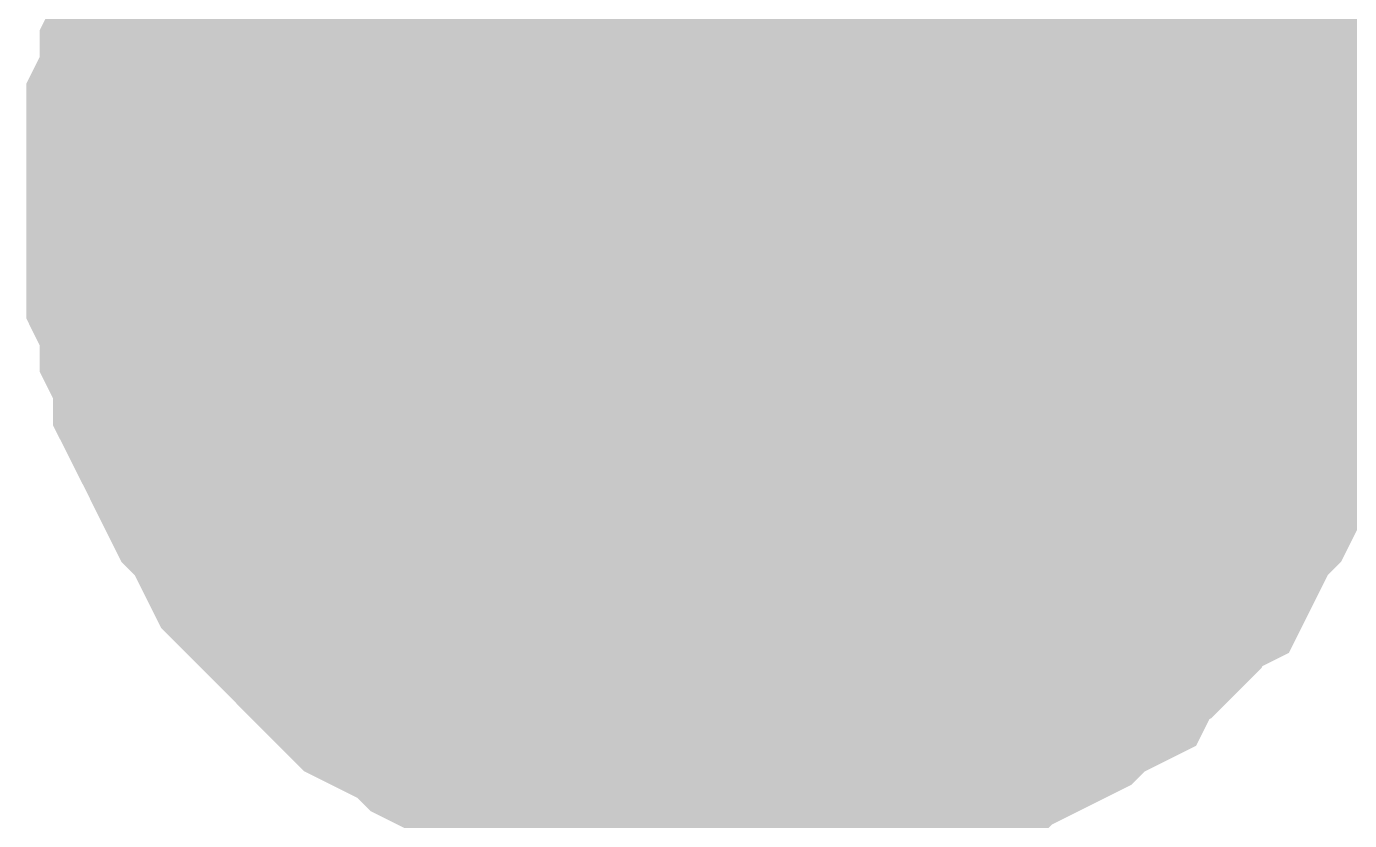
# Model space of a CAD drawing. Header units: inches. Extents: x 0 to 569, y 0 to 432.
# Drawn here: x 45.069 to 46.305, y 108.637 to 109.378 of the extents above; entities that cross this region are included whole.
import ezdxf

# ---------------------------------------------------------------- set-up
doc = ezdxf.new("R2010")
doc.units = ezdxf.units.IN
doc.layers.add('Sheet', color=255, linetype='Continuous')

msp = doc.modelspace()

# ---------------------------------------------------------------- linework, layer by layer
at = {"layer": 'Sheet'}
for points in [[(45.7274, 81.2726, 0.2997, 0.2997, 0), (45.7274, 106.6726, 0.2997, 0.2997, 0), (45.7274, 109.215, 0.2997, 0.2997, 0), (45.7274, 119.3726, 0.2997, 0.2997, 0)], [(45.2189, 109.215, 0.2997, 0.2997, 0), (45.2189, 109.2398, 0.2997, 0.2997, 0), (45.2189, 109.2646, 0.2997, 0.2997, 0), (45.2189, 109.2895, 0.2997, 0.2997, 0), (45.2313, 109.3143, 0.2997, 0.2997, 0), (45.2313, 109.3391, 0.2997, 0.2997, 0), (45.2437, 109.3639, 0.2997, 0.2997, 0), (45.2437, 109.3887, 0.2997, 0.2997, 0), (45.2562, 109.4135, 0.2997, 0.2997, 0), (45.2686, 109.4383, 0.2997, 0.2997, 0), (45.281, 109.4631, 0.2997, 0.2997, 0), (45.2934, 109.4755, 0.2997, 0.2997, 0), (45.3058, 109.5003, 0.2997, 0.2997, 0), (45.3182, 109.5251, 0.2997, 0.2997, 0), (45.3306, 109.5375, 0.2997, 0.2997, 0)], [(45.2189, 109.215, 0.2997, 0.2997, 0), (45.2189, 109.2398, 0.2997, 0.2997, 0), (45.2189, 109.2646, 0.2997, 0.2997, 0), (45.2189, 109.2895, 0.2997, 0.2997, 0), (45.2313, 109.3143, 0.2997, 0.2997, 0), (45.2313, 109.3391, 0.2997, 0.2997, 0), (45.2437, 109.3639, 0.2997, 0.2997, 0), (45.2437, 109.3887, 0.2997, 0.2997, 0), (45.2562, 109.4135, 0.2997, 0.2997, 0), (45.2686, 109.4383, 0.2997, 0.2997, 0), (45.281, 109.4631, 0.2997, 0.2997, 0), (45.2934, 109.4755, 0.2997, 0.2997, 0), (45.3058, 109.5003, 0.2997, 0.2997, 0), (45.3182, 109.5251, 0.2997, 0.2997, 0), (45.3306, 109.5375, 0.2997, 0.2997, 0)], [(45.2189, 109.215, 0.2997, 0.2997, 0), (45.2189, 109.2398, 0.2997, 0.2997, 0), (45.2189, 109.2646, 0.2997, 0.2997, 0), (45.2189, 109.2895, 0.2997, 0.2997, 0), (45.2313, 109.3143, 0.2997, 0.2997, 0), (45.2313, 109.3391, 0.2997, 0.2997, 0), (45.2437, 109.3639, 0.2997, 0.2997, 0), (45.2437, 109.3887, 0.2997, 0.2997, 0), (45.2562, 109.4135, 0.2997, 0.2997, 0), (45.2686, 109.4383, 0.2997, 0.2997, 0), (45.281, 109.4631, 0.2997, 0.2997, 0), (45.2934, 109.4755, 0.2997, 0.2997, 0), (45.3058, 109.5003, 0.2997, 0.2997, 0), (45.3182, 109.5251, 0.2997, 0.2997, 0), (45.3306, 109.5375, 0.2997, 0.2997, 0)], [(45.2189, 109.215, 0.2997, 0.2997, 0), (45.2189, 109.2398, 0.2997, 0.2997, 0), (45.2189, 109.2646, 0.2997, 0.2997, 0), (45.2189, 109.2895, 0.2997, 0.2997, 0), (45.2313, 109.3143, 0.2997, 0.2997, 0), (45.2313, 109.3391, 0.2997, 0.2997, 0), (45.2437, 109.3639, 0.2997, 0.2997, 0), (45.2437, 109.3887, 0.2997, 0.2997, 0), (45.2562, 109.4135, 0.2997, 0.2997, 0), (45.2686, 109.4383, 0.2997, 0.2997, 0), (45.281, 109.4631, 0.2997, 0.2997, 0), (45.2934, 109.4755, 0.2997, 0.2997, 0), (45.3058, 109.5003, 0.2997, 0.2997, 0), (45.3182, 109.5251, 0.2997, 0.2997, 0), (45.3306, 109.5375, 0.2997, 0.2997, 0)], [(46.1119, 109.5375, 0.2997, 0.2997, 0), (46.1367, 109.5251, 0.2997, 0.2997, 0), (46.1491, 109.5003, 0.2997, 0.2997, 0), (46.1615, 109.4755, 0.2997, 0.2997, 0), (46.1739, 109.4631, 0.2997, 0.2997, 0), (46.1863, 109.4383, 0.2997, 0.2997, 0), (46.1987, 109.4135, 0.2997, 0.2997, 0), (46.1987, 109.3887, 0.2997, 0.2997, 0), (46.2111, 109.3639, 0.2997, 0.2997, 0), (46.2235, 109.3391, 0.2997, 0.2997, 0), (46.2235, 109.3143, 0.2997, 0.2997, 0), (46.2359, 109.2895, 0.2997, 0.2997, 0), (46.2359, 109.2646, 0.2997, 0.2997, 0), (46.2359, 109.2398, 0.2997, 0.2997, 0), (46.2359, 109.215, 0.2997, 0.2997, 0)], [(46.1119, 109.5375, 0.2997, 0.2997, 0), (46.1367, 109.5251, 0.2997, 0.2997, 0), (46.1491, 109.5003, 0.2997, 0.2997, 0), (46.1615, 109.4755, 0.2997, 0.2997, 0), (46.1739, 109.4631, 0.2997, 0.2997, 0), (46.1863, 109.4383, 0.2997, 0.2997, 0), (46.1987, 109.4135, 0.2997, 0.2997, 0), (46.1987, 109.3887, 0.2997, 0.2997, 0), (46.2111, 109.3639, 0.2997, 0.2997, 0), (46.2235, 109.3391, 0.2997, 0.2997, 0), (46.2235, 109.3143, 0.2997, 0.2997, 0), (46.2359, 109.2895, 0.2997, 0.2997, 0), (46.2359, 109.2646, 0.2997, 0.2997, 0), (46.2359, 109.2398, 0.2997, 0.2997, 0), (46.2359, 109.215, 0.2997, 0.2997, 0)], [(46.1119, 109.5375, 0.2997, 0.2997, 0), (46.1367, 109.5251, 0.2997, 0.2997, 0), (46.1491, 109.5003, 0.2997, 0.2997, 0), (46.1615, 109.4755, 0.2997, 0.2997, 0), (46.1739, 109.4631, 0.2997, 0.2997, 0), (46.1863, 109.4383, 0.2997, 0.2997, 0), (46.1987, 109.4135, 0.2997, 0.2997, 0), (46.1987, 109.3887, 0.2997, 0.2997, 0), (46.2111, 109.3639, 0.2997, 0.2997, 0), (46.2235, 109.3391, 0.2997, 0.2997, 0), (46.2235, 109.3143, 0.2997, 0.2997, 0), (46.2359, 109.2895, 0.2997, 0.2997, 0), (46.2359, 109.2646, 0.2997, 0.2997, 0), (46.2359, 109.2398, 0.2997, 0.2997, 0), (46.2359, 109.215, 0.2997, 0.2997, 0)], [(46.1119, 109.5375, 0.2997, 0.2997, 0), (46.1367, 109.5251, 0.2997, 0.2997, 0), (46.1491, 109.5003, 0.2997, 0.2997, 0), (46.1615, 109.4755, 0.2997, 0.2997, 0), (46.1739, 109.4631, 0.2997, 0.2997, 0), (46.1863, 109.4383, 0.2997, 0.2997, 0), (46.1987, 109.4135, 0.2997, 0.2997, 0), (46.1987, 109.3887, 0.2997, 0.2997, 0), (46.2111, 109.3639, 0.2997, 0.2997, 0), (46.2235, 109.3391, 0.2997, 0.2997, 0), (46.2235, 109.3143, 0.2997, 0.2997, 0), (46.2359, 109.2895, 0.2997, 0.2997, 0), (46.2359, 109.2646, 0.2997, 0.2997, 0), (46.2359, 109.2398, 0.2997, 0.2997, 0), (46.2359, 109.215, 0.2997, 0.2997, 0)], [(45.2189, 109.215, 0.0991, 0.0991, 0), (45.2189, 109.2398, 0.0991, 0.0991, 0), (45.2189, 109.2646, 0.0991, 0.0991, 0), (45.2189, 109.2895, 0.0991, 0.0991, 0), (45.2313, 109.3143, 0.0991, 0.0991, 0), (45.2313, 109.3391, 0.0991, 0.0991, 0), (45.2437, 109.3639, 0.0991, 0.0991, 0), (45.2437, 109.3887, 0.0991, 0.0991, 0), (45.2562, 109.4135, 0.0991, 0.0991, 0), (45.2686, 109.4383, 0.0991, 0.0991, 0)], [(45.2189, 109.215, 0.0991, 0.0991, 0), (45.2189, 109.2398, 0.0991, 0.0991, 0), (45.2189, 109.2646, 0.0991, 0.0991, 0), (45.2189, 109.2895, 0.0991, 0.0991, 0), (45.2313, 109.3143, 0.0991, 0.0991, 0), (45.2313, 109.3391, 0.0991, 0.0991, 0), (45.2437, 109.3639, 0.0991, 0.0991, 0), (45.2437, 109.3887, 0.0991, 0.0991, 0), (45.2562, 109.4135, 0.0991, 0.0991, 0), (45.2686, 109.4383, 0.0991, 0.0991, 0)], [(45.2189, 109.215, 0.0991, 0.0991, 0), (45.2189, 109.2398, 0.0991, 0.0991, 0), (45.2189, 109.2646, 0.0991, 0.0991, 0), (45.2189, 109.2895, 0.0991, 0.0991, 0), (45.2313, 109.3143, 0.0991, 0.0991, 0), (45.2313, 109.3391, 0.0991, 0.0991, 0), (45.2437, 109.3639, 0.0991, 0.0991, 0), (45.2437, 109.3887, 0.0991, 0.0991, 0), (45.2562, 109.4135, 0.0991, 0.0991, 0), (45.2686, 109.4383, 0.0991, 0.0991, 0)], [(45.2189, 109.215, 0.0991, 0.0991, 0), (45.2189, 109.2398, 0.0991, 0.0991, 0), (45.2189, 109.2646, 0.0991, 0.0991, 0), (45.2189, 109.2895, 0.0991, 0.0991, 0), (45.2313, 109.3143, 0.0991, 0.0991, 0), (45.2313, 109.3391, 0.0991, 0.0991, 0), (45.2437, 109.3639, 0.0991, 0.0991, 0), (45.2437, 109.3887, 0.0991, 0.0991, 0), (45.2562, 109.4135, 0.0991, 0.0991, 0), (45.2686, 109.4383, 0.0991, 0.0991, 0)], [(46.1863, 109.4383, 0.0991, 0.0991, 0), (46.1987, 109.4135, 0.0991, 0.0991, 0), (46.1987, 109.3887, 0.0991, 0.0991, 0), (46.2111, 109.3639, 0.0991, 0.0991, 0), (46.2235, 109.3391, 0.0991, 0.0991, 0), (46.2235, 109.3143, 0.0991, 0.0991, 0), (46.2359, 109.2895, 0.0991, 0.0991, 0), (46.2359, 109.2646, 0.0991, 0.0991, 0), (46.2359, 109.2398, 0.0991, 0.0991, 0), (46.2359, 109.215, 0.0991, 0.0991, 0)], [(46.1863, 109.4383, 0.0991, 0.0991, 0), (46.1987, 109.4135, 0.0991, 0.0991, 0), (46.1987, 109.3887, 0.0991, 0.0991, 0), (46.2111, 109.3639, 0.0991, 0.0991, 0), (46.2235, 109.3391, 0.0991, 0.0991, 0), (46.2235, 109.3143, 0.0991, 0.0991, 0), (46.2359, 109.2895, 0.0991, 0.0991, 0), (46.2359, 109.2646, 0.0991, 0.0991, 0), (46.2359, 109.2398, 0.0991, 0.0991, 0), (46.2359, 109.215, 0.0991, 0.0991, 0)], [(46.1863, 109.4383, 0.0991, 0.0991, 0), (46.1987, 109.4135, 0.0991, 0.0991, 0), (46.1987, 109.3887, 0.0991, 0.0991, 0), (46.2111, 109.3639, 0.0991, 0.0991, 0), (46.2235, 109.3391, 0.0991, 0.0991, 0), (46.2235, 109.3143, 0.0991, 0.0991, 0), (46.2359, 109.2895, 0.0991, 0.0991, 0), (46.2359, 109.2646, 0.0991, 0.0991, 0), (46.2359, 109.2398, 0.0991, 0.0991, 0), (46.2359, 109.215, 0.0991, 0.0991, 0)], [(46.1863, 109.4383, 0.0991, 0.0991, 0), (46.1987, 109.4135, 0.0991, 0.0991, 0), (46.1987, 109.3887, 0.0991, 0.0991, 0), (46.2111, 109.3639, 0.0991, 0.0991, 0), (46.2235, 109.3391, 0.0991, 0.0991, 0), (46.2235, 109.3143, 0.0991, 0.0991, 0), (46.2359, 109.2895, 0.0991, 0.0991, 0), (46.2359, 109.2646, 0.0991, 0.0991, 0), (46.2359, 109.2398, 0.0991, 0.0991, 0), (46.2359, 109.215, 0.0991, 0.0991, 0)], [(45.7274, 108.7065, 0.2997, 0.2997, 0), (45.7026, 108.7065, 0.2997, 0.2997, 0), (45.6778, 108.7065, 0.2997, 0.2997, 0), (45.653, 108.7065, 0.2997, 0.2997, 0), (45.6282, 108.7189, 0.2997, 0.2997, 0), (45.6034, 108.7189, 0.2997, 0.2997, 0), (45.5786, 108.7313, 0.2997, 0.2997, 0), (45.5538, 108.7313, 0.2997, 0.2997, 0), (45.529, 108.7438, 0.2997, 0.2997, 0), (45.5042, 108.7562, 0.2997, 0.2997, 0), (45.4794, 108.7686, 0.2997, 0.2997, 0), (45.467, 108.781, 0.2997, 0.2997, 0), (45.4422, 108.7934, 0.2997, 0.2997, 0), (45.4174, 108.8058, 0.2997, 0.2997, 0), (45.405, 108.8182, 0.2997, 0.2997, 0), (45.3802, 108.843, 0.2997, 0.2997, 0), (45.3678, 108.8554, 0.2997, 0.2997, 0), (45.3554, 108.8678, 0.2997, 0.2997, 0), (45.3306, 108.8926, 0.2997, 0.2997, 0), (45.3182, 108.905, 0.2997, 0.2997, 0), (45.3058, 108.9298, 0.2997, 0.2997, 0), (45.2934, 108.9546, 0.2997, 0.2997, 0), (45.281, 108.967, 0.2997, 0.2997, 0), (45.2686, 108.9918, 0.2997, 0.2997, 0), (45.2562, 109.0166, 0.2997, 0.2997, 0), (45.2437, 109.0414, 0.2997, 0.2997, 0), (45.2437, 109.0662, 0.2997, 0.2997, 0), (45.2313, 109.091, 0.2997, 0.2997, 0), (45.2313, 109.1158, 0.2997, 0.2997, 0), (45.2189, 109.1406, 0.2997, 0.2997, 0), (45.2189, 109.1654, 0.2997, 0.2997, 0), (45.2189, 109.1902, 0.2997, 0.2997, 0), (45.2189, 109.215, 0.2997, 0.2997, 0)], [(45.2189, 109.215, 0.2997, 0.2997, 0), (45.2189, 109.215, 0.2997, 0.2997, 0)], [(45.7274, 108.7065, 0.2997, 0.2997, 0), (45.7026, 108.7065, 0.2997, 0.2997, 0), (45.6778, 108.7065, 0.2997, 0.2997, 0), (45.653, 108.7065, 0.2997, 0.2997, 0), (45.6282, 108.7189, 0.2997, 0.2997, 0), (45.6034, 108.7189, 0.2997, 0.2997, 0), (45.5786, 108.7313, 0.2997, 0.2997, 0), (45.5538, 108.7313, 0.2997, 0.2997, 0), (45.529, 108.7438, 0.2997, 0.2997, 0), (45.5042, 108.7562, 0.2997, 0.2997, 0), (45.4794, 108.7686, 0.2997, 0.2997, 0), (45.467, 108.781, 0.2997, 0.2997, 0), (45.4422, 108.7934, 0.2997, 0.2997, 0), (45.4174, 108.8058, 0.2997, 0.2997, 0), (45.405, 108.8182, 0.2997, 0.2997, 0), (45.3802, 108.843, 0.2997, 0.2997, 0), (45.3678, 108.8554, 0.2997, 0.2997, 0), (45.3554, 108.8678, 0.2997, 0.2997, 0), (45.3306, 108.8926, 0.2997, 0.2997, 0), (45.3182, 108.905, 0.2997, 0.2997, 0), (45.3058, 108.9298, 0.2997, 0.2997, 0), (45.2934, 108.9546, 0.2997, 0.2997, 0), (45.281, 108.967, 0.2997, 0.2997, 0), (45.2686, 108.9918, 0.2997, 0.2997, 0), (45.2562, 109.0166, 0.2997, 0.2997, 0), (45.2437, 109.0414, 0.2997, 0.2997, 0), (45.2437, 109.0662, 0.2997, 0.2997, 0), (45.2313, 109.091, 0.2997, 0.2997, 0), (45.2313, 109.1158, 0.2997, 0.2997, 0), (45.2189, 109.1406, 0.2997, 0.2997, 0), (45.2189, 109.1654, 0.2997, 0.2997, 0), (45.2189, 109.1902, 0.2997, 0.2997, 0), (45.2189, 109.215, 0.2997, 0.2997, 0)], [(45.2189, 109.215, 0.2997, 0.2997, 0), (45.2189, 109.215, 0.2997, 0.2997, 0)], [(45.7274, 108.7065, 0.2997, 0.2997, 0), (45.7026, 108.7065, 0.2997, 0.2997, 0), (45.6778, 108.7065, 0.2997, 0.2997, 0), (45.653, 108.7065, 0.2997, 0.2997, 0), (45.6282, 108.7189, 0.2997, 0.2997, 0), (45.6034, 108.7189, 0.2997, 0.2997, 0), (45.5786, 108.7313, 0.2997, 0.2997, 0), (45.5538, 108.7313, 0.2997, 0.2997, 0), (45.529, 108.7438, 0.2997, 0.2997, 0), (45.5042, 108.7562, 0.2997, 0.2997, 0), (45.4794, 108.7686, 0.2997, 0.2997, 0), (45.467, 108.781, 0.2997, 0.2997, 0), (45.4422, 108.7934, 0.2997, 0.2997, 0), (45.4174, 108.8058, 0.2997, 0.2997, 0), (45.405, 108.8182, 0.2997, 0.2997, 0), (45.3802, 108.843, 0.2997, 0.2997, 0), (45.3678, 108.8554, 0.2997, 0.2997, 0), (45.3554, 108.8678, 0.2997, 0.2997, 0), (45.3306, 108.8926, 0.2997, 0.2997, 0), (45.3182, 108.905, 0.2997, 0.2997, 0), (45.3058, 108.9298, 0.2997, 0.2997, 0), (45.2934, 108.9546, 0.2997, 0.2997, 0), (45.281, 108.967, 0.2997, 0.2997, 0), (45.2686, 108.9918, 0.2997, 0.2997, 0), (45.2562, 109.0166, 0.2997, 0.2997, 0), (45.2437, 109.0414, 0.2997, 0.2997, 0), (45.2437, 109.0662, 0.2997, 0.2997, 0), (45.2313, 109.091, 0.2997, 0.2997, 0), (45.2313, 109.1158, 0.2997, 0.2997, 0), (45.2189, 109.1406, 0.2997, 0.2997, 0), (45.2189, 109.1654, 0.2997, 0.2997, 0), (45.2189, 109.1902, 0.2997, 0.2997, 0), (45.2189, 109.215, 0.2997, 0.2997, 0)], [(45.2189, 109.215, 0.2997, 0.2997, 0), (45.2189, 109.215, 0.2997, 0.2997, 0)], [(45.7274, 108.7065, 0.2997, 0.2997, 0), (45.7026, 108.7065, 0.2997, 0.2997, 0), (45.6778, 108.7065, 0.2997, 0.2997, 0), (45.653, 108.7065, 0.2997, 0.2997, 0), (45.6282, 108.7189, 0.2997, 0.2997, 0), (45.6034, 108.7189, 0.2997, 0.2997, 0), (45.5786, 108.7313, 0.2997, 0.2997, 0), (45.5538, 108.7313, 0.2997, 0.2997, 0), (45.529, 108.7438, 0.2997, 0.2997, 0), (45.5042, 108.7562, 0.2997, 0.2997, 0), (45.4794, 108.7686, 0.2997, 0.2997, 0), (45.467, 108.781, 0.2997, 0.2997, 0), (45.4422, 108.7934, 0.2997, 0.2997, 0), (45.4174, 108.8058, 0.2997, 0.2997, 0), (45.405, 108.8182, 0.2997, 0.2997, 0), (45.3802, 108.843, 0.2997, 0.2997, 0), (45.3678, 108.8554, 0.2997, 0.2997, 0), (45.3554, 108.8678, 0.2997, 0.2997, 0), (45.3306, 108.8926, 0.2997, 0.2997, 0), (45.3182, 108.905, 0.2997, 0.2997, 0), (45.3058, 108.9298, 0.2997, 0.2997, 0), (45.2934, 108.9546, 0.2997, 0.2997, 0), (45.281, 108.967, 0.2997, 0.2997, 0), (45.2686, 108.9918, 0.2997, 0.2997, 0), (45.2562, 109.0166, 0.2997, 0.2997, 0), (45.2437, 109.0414, 0.2997, 0.2997, 0), (45.2437, 109.0662, 0.2997, 0.2997, 0), (45.2313, 109.091, 0.2997, 0.2997, 0), (45.2313, 109.1158, 0.2997, 0.2997, 0), (45.2189, 109.1406, 0.2997, 0.2997, 0), (45.2189, 109.1654, 0.2997, 0.2997, 0), (45.2189, 109.1902, 0.2997, 0.2997, 0), (45.2189, 109.215, 0.2997, 0.2997, 0)], [(45.2189, 109.215, 0.2997, 0.2997, 0), (45.2189, 109.215, 0.2997, 0.2997, 0)], [(45.7274, 109.215, 0.2997, 0.2997, 0), (53.3425, 109.215, 0.2997, 0.2997, 0)], [(46.2359, 109.215, 0.2997, 0.2997, 0), (46.2359, 109.1902, 0.2997, 0.2997, 0), (46.2359, 109.1654, 0.2997, 0.2997, 0), (46.2359, 109.1406, 0.2997, 0.2997, 0), (46.2235, 109.1158, 0.2997, 0.2997, 0), (46.2235, 109.091, 0.2997, 0.2997, 0), (46.2111, 109.0662, 0.2997, 0.2997, 0), (46.1987, 109.0414, 0.2997, 0.2997, 0), (46.1987, 109.0166, 0.2997, 0.2997, 0), (46.1863, 108.9918, 0.2997, 0.2997, 0), (46.1739, 108.967, 0.2997, 0.2997, 0), (46.1615, 108.9546, 0.2997, 0.2997, 0), (46.1491, 108.9298, 0.2997, 0.2997, 0), (46.1367, 108.905, 0.2997, 0.2997, 0), (46.1119, 108.8926, 0.2997, 0.2997, 0), (46.0995, 108.8678, 0.2997, 0.2997, 0), (46.0871, 108.8554, 0.2997, 0.2997, 0), (46.0623, 108.843, 0.2997, 0.2997, 0), (46.0499, 108.8182, 0.2997, 0.2997, 0), (46.0251, 108.8058, 0.2997, 0.2997, 0), (46.0127, 108.7934, 0.2997, 0.2997, 0), (45.9879, 108.781, 0.2997, 0.2997, 0), (45.9631, 108.7686, 0.2997, 0.2997, 0), (45.9383, 108.7562, 0.2997, 0.2997, 0), (45.9259, 108.7438, 0.2997, 0.2997, 0), (45.9011, 108.7313, 0.2997, 0.2997, 0), (45.8763, 108.7313, 0.2997, 0.2997, 0), (45.8515, 108.7189, 0.2997, 0.2997, 0), (45.8267, 108.7189, 0.2997, 0.2997, 0), (45.8019, 108.7065, 0.2997, 0.2997, 0), (45.7771, 108.7065, 0.2997, 0.2997, 0), (45.7522, 108.7065, 0.2997, 0.2997, 0), (45.7274, 108.7065, 0.2997, 0.2997, 0)], [(46.2359, 109.215, 0.2997, 0.2997, 0), (46.2359, 109.1902, 0.2997, 0.2997, 0), (46.2359, 109.1654, 0.2997, 0.2997, 0), (46.2359, 109.1406, 0.2997, 0.2997, 0), (46.2235, 109.1158, 0.2997, 0.2997, 0), (46.2235, 109.091, 0.2997, 0.2997, 0), (46.2111, 109.0662, 0.2997, 0.2997, 0), (46.1987, 109.0414, 0.2997, 0.2997, 0), (46.1987, 109.0166, 0.2997, 0.2997, 0), (46.1863, 108.9918, 0.2997, 0.2997, 0), (46.1739, 108.967, 0.2997, 0.2997, 0), (46.1615, 108.9546, 0.2997, 0.2997, 0), (46.1491, 108.9298, 0.2997, 0.2997, 0), (46.1367, 108.905, 0.2997, 0.2997, 0), (46.1119, 108.8926, 0.2997, 0.2997, 0), (46.0995, 108.8678, 0.2997, 0.2997, 0), (46.0871, 108.8554, 0.2997, 0.2997, 0), (46.0623, 108.843, 0.2997, 0.2997, 0), (46.0499, 108.8182, 0.2997, 0.2997, 0), (46.0251, 108.8058, 0.2997, 0.2997, 0), (46.0127, 108.7934, 0.2997, 0.2997, 0), (45.9879, 108.781, 0.2997, 0.2997, 0), (45.9631, 108.7686, 0.2997, 0.2997, 0), (45.9383, 108.7562, 0.2997, 0.2997, 0), (45.9259, 108.7438, 0.2997, 0.2997, 0), (45.9011, 108.7313, 0.2997, 0.2997, 0), (45.8763, 108.7313, 0.2997, 0.2997, 0), (45.8515, 108.7189, 0.2997, 0.2997, 0), (45.8267, 108.7189, 0.2997, 0.2997, 0), (45.8019, 108.7065, 0.2997, 0.2997, 0), (45.7771, 108.7065, 0.2997, 0.2997, 0), (45.7522, 108.7065, 0.2997, 0.2997, 0), (45.7274, 108.7065, 0.2997, 0.2997, 0)], [(46.2359, 109.215, 0.2997, 0.2997, 0), (46.2359, 109.1902, 0.2997, 0.2997, 0), (46.2359, 109.1654, 0.2997, 0.2997, 0), (46.2359, 109.1406, 0.2997, 0.2997, 0), (46.2235, 109.1158, 0.2997, 0.2997, 0), (46.2235, 109.091, 0.2997, 0.2997, 0), (46.2111, 109.0662, 0.2997, 0.2997, 0), (46.1987, 109.0414, 0.2997, 0.2997, 0), (46.1987, 109.0166, 0.2997, 0.2997, 0), (46.1863, 108.9918, 0.2997, 0.2997, 0), (46.1739, 108.967, 0.2997, 0.2997, 0), (46.1615, 108.9546, 0.2997, 0.2997, 0), (46.1491, 108.9298, 0.2997, 0.2997, 0), (46.1367, 108.905, 0.2997, 0.2997, 0), (46.1119, 108.8926, 0.2997, 0.2997, 0), (46.0995, 108.8678, 0.2997, 0.2997, 0), (46.0871, 108.8554, 0.2997, 0.2997, 0), (46.0623, 108.843, 0.2997, 0.2997, 0), (46.0499, 108.8182, 0.2997, 0.2997, 0), (46.0251, 108.8058, 0.2997, 0.2997, 0), (46.0127, 108.7934, 0.2997, 0.2997, 0), (45.9879, 108.781, 0.2997, 0.2997, 0), (45.9631, 108.7686, 0.2997, 0.2997, 0), (45.9383, 108.7562, 0.2997, 0.2997, 0), (45.9259, 108.7438, 0.2997, 0.2997, 0), (45.9011, 108.7313, 0.2997, 0.2997, 0), (45.8763, 108.7313, 0.2997, 0.2997, 0), (45.8515, 108.7189, 0.2997, 0.2997, 0), (45.8267, 108.7189, 0.2997, 0.2997, 0), (45.8019, 108.7065, 0.2997, 0.2997, 0), (45.7771, 108.7065, 0.2997, 0.2997, 0), (45.7522, 108.7065, 0.2997, 0.2997, 0), (45.7274, 108.7065, 0.2997, 0.2997, 0)], [(46.2359, 109.215, 0.2997, 0.2997, 0), (46.2359, 109.1902, 0.2997, 0.2997, 0), (46.2359, 109.1654, 0.2997, 0.2997, 0), (46.2359, 109.1406, 0.2997, 0.2997, 0), (46.2235, 109.1158, 0.2997, 0.2997, 0), (46.2235, 109.091, 0.2997, 0.2997, 0), (46.2111, 109.0662, 0.2997, 0.2997, 0), (46.1987, 109.0414, 0.2997, 0.2997, 0), (46.1987, 109.0166, 0.2997, 0.2997, 0), (46.1863, 108.9918, 0.2997, 0.2997, 0), (46.1739, 108.967, 0.2997, 0.2997, 0), (46.1615, 108.9546, 0.2997, 0.2997, 0), (46.1491, 108.9298, 0.2997, 0.2997, 0), (46.1367, 108.905, 0.2997, 0.2997, 0), (46.1119, 108.8926, 0.2997, 0.2997, 0), (46.0995, 108.8678, 0.2997, 0.2997, 0), (46.0871, 108.8554, 0.2997, 0.2997, 0), (46.0623, 108.843, 0.2997, 0.2997, 0), (46.0499, 108.8182, 0.2997, 0.2997, 0), (46.0251, 108.8058, 0.2997, 0.2997, 0), (46.0127, 108.7934, 0.2997, 0.2997, 0), (45.9879, 108.781, 0.2997, 0.2997, 0), (45.9631, 108.7686, 0.2997, 0.2997, 0), (45.9383, 108.7562, 0.2997, 0.2997, 0), (45.9259, 108.7438, 0.2997, 0.2997, 0), (45.9011, 108.7313, 0.2997, 0.2997, 0), (45.8763, 108.7313, 0.2997, 0.2997, 0), (45.8515, 108.7189, 0.2997, 0.2997, 0), (45.8267, 108.7189, 0.2997, 0.2997, 0), (45.8019, 108.7065, 0.2997, 0.2997, 0), (45.7771, 108.7065, 0.2997, 0.2997, 0), (45.7522, 108.7065, 0.2997, 0.2997, 0), (45.7274, 108.7065, 0.2997, 0.2997, 0)], [(46.2359, 109.215, 0.2997, 0.2997, 0), (46.2359, 109.215, 0.2997, 0.2997, 0), (46.2359, 109.215, 0.2997, 0.2997, 0), (46.2359, 109.215, 0.2997, 0.2997, 0), (46.2359, 109.215, 0.2997, 0.2997, 0), (46.2359, 109.215, 0.2997, 0.2997, 0), (46.2359, 109.215, 0.2997, 0.2997, 0), (46.2359, 109.215, 0.2997, 0.2997, 0), (46.2359, 109.215, 0.2997, 0.2997, 0), (46.2359, 109.215, 0.2997, 0.2997, 0), (46.2359, 109.215, 0.2997, 0.2997, 0), (46.2359, 109.215, 0.2997, 0.2997, 0), (46.2359, 109.215, 0.2997, 0.2997, 0), (46.2359, 109.215, 0.2997, 0.2997, 0), (46.2359, 109.215, 0.2997, 0.2997, 0), (46.2359, 109.215, 0.2997, 0.2997, 0), (46.2359, 109.215, 0.2997, 0.2997, 0), (46.2359, 109.215, 0.2997, 0.2997, 0), (46.2359, 109.215, 0.2997, 0.2997, 0), (46.2359, 109.215, 0.2997, 0.2997, 0), (46.2359, 109.215, 0.2997, 0.2997, 0), (46.2359, 109.215, 0.2997, 0.2997, 0), (46.2359, 109.215, 0.2997, 0.2997, 0), (46.2359, 109.215, 0.2997, 0.2997, 0), (46.2359, 109.215, 0.2997, 0.2997, 0), (46.2359, 109.215, 0.2997, 0.2997, 0), (46.2359, 109.215, 0.2997, 0.2997, 0), (46.2359, 109.215, 0.2997, 0.2997, 0), (46.2359, 109.215, 0.2997, 0.2997, 0), (46.2359, 109.215, 0.2997, 0.2997, 0), (46.2359, 109.215, 0.2997, 0.2997, 0), (46.2359, 109.215, 0.2997, 0.2997, 0), (46.2359, 109.215, 0.2997, 0.2997, 0)], [(46.2359, 109.215, 0.2997, 0.2997, 0), (46.2359, 109.215, 0.2997, 0.2997, 0)], [(46.2359, 109.215, 0.2997, 0.2997, 0), (46.2359, 109.215, 0.2997, 0.2997, 0), (46.2359, 109.215, 0.2997, 0.2997, 0), (46.2359, 109.215, 0.2997, 0.2997, 0), (46.2359, 109.215, 0.2997, 0.2997, 0), (46.2359, 109.215, 0.2997, 0.2997, 0), (46.2359, 109.215, 0.2997, 0.2997, 0), (46.2359, 109.215, 0.2997, 0.2997, 0), (46.2359, 109.215, 0.2997, 0.2997, 0), (46.2359, 109.215, 0.2997, 0.2997, 0), (46.2359, 109.215, 0.2997, 0.2997, 0), (46.2359, 109.215, 0.2997, 0.2997, 0), (46.2359, 109.215, 0.2997, 0.2997, 0), (46.2359, 109.215, 0.2997, 0.2997, 0), (46.2359, 109.215, 0.2997, 0.2997, 0), (46.2359, 109.215, 0.2997, 0.2997, 0), (46.2359, 109.215, 0.2997, 0.2997, 0), (46.2359, 109.215, 0.2997, 0.2997, 0), (46.2359, 109.215, 0.2997, 0.2997, 0), (46.2359, 109.215, 0.2997, 0.2997, 0), (46.2359, 109.215, 0.2997, 0.2997, 0), (46.2359, 109.215, 0.2997, 0.2997, 0), (46.2359, 109.215, 0.2997, 0.2997, 0), (46.2359, 109.215, 0.2997, 0.2997, 0), (46.2359, 109.215, 0.2997, 0.2997, 0), (46.2359, 109.215, 0.2997, 0.2997, 0), (46.2359, 109.215, 0.2997, 0.2997, 0), (46.2359, 109.215, 0.2997, 0.2997, 0), (46.2359, 109.215, 0.2997, 0.2997, 0), (46.2359, 109.215, 0.2997, 0.2997, 0), (46.2359, 109.215, 0.2997, 0.2997, 0), (46.2359, 109.215, 0.2997, 0.2997, 0), (46.2359, 109.215, 0.2997, 0.2997, 0)], [(46.2359, 109.215, 0.2997, 0.2997, 0), (46.2359, 109.215, 0.2997, 0.2997, 0)], [(46.2359, 109.215, 0.2997, 0.2997, 0), (46.2359, 109.215, 0.2997, 0.2997, 0), (46.2359, 109.215, 0.2997, 0.2997, 0), (46.2359, 109.215, 0.2997, 0.2997, 0), (46.2359, 109.215, 0.2997, 0.2997, 0), (46.2359, 109.215, 0.2997, 0.2997, 0), (46.2359, 109.215, 0.2997, 0.2997, 0), (46.2359, 109.215, 0.2997, 0.2997, 0), (46.2359, 109.215, 0.2997, 0.2997, 0), (46.2359, 109.215, 0.2997, 0.2997, 0), (46.2359, 109.215, 0.2997, 0.2997, 0), (46.2359, 109.215, 0.2997, 0.2997, 0), (46.2359, 109.215, 0.2997, 0.2997, 0), (46.2359, 109.215, 0.2997, 0.2997, 0), (46.2359, 109.215, 0.2997, 0.2997, 0), (46.2359, 109.215, 0.2997, 0.2997, 0), (46.2359, 109.215, 0.2997, 0.2997, 0), (46.2359, 109.215, 0.2997, 0.2997, 0), (46.2359, 109.215, 0.2997, 0.2997, 0), (46.2359, 109.215, 0.2997, 0.2997, 0), (46.2359, 109.215, 0.2997, 0.2997, 0), (46.2359, 109.215, 0.2997, 0.2997, 0), (46.2359, 109.215, 0.2997, 0.2997, 0), (46.2359, 109.215, 0.2997, 0.2997, 0), (46.2359, 109.215, 0.2997, 0.2997, 0), (46.2359, 109.215, 0.2997, 0.2997, 0), (46.2359, 109.215, 0.2997, 0.2997, 0), (46.2359, 109.215, 0.2997, 0.2997, 0), (46.2359, 109.215, 0.2997, 0.2997, 0), (46.2359, 109.215, 0.2997, 0.2997, 0), (46.2359, 109.215, 0.2997, 0.2997, 0), (46.2359, 109.215, 0.2997, 0.2997, 0), (46.2359, 109.215, 0.2997, 0.2997, 0)], [(46.2359, 109.215, 0.2997, 0.2997, 0), (46.2359, 109.215, 0.2997, 0.2997, 0)], [(46.2359, 109.215, 0.2997, 0.2997, 0), (46.2359, 109.215, 0.2997, 0.2997, 0), (46.2359, 109.215, 0.2997, 0.2997, 0), (46.2359, 109.215, 0.2997, 0.2997, 0), (46.2359, 109.215, 0.2997, 0.2997, 0), (46.2359, 109.215, 0.2997, 0.2997, 0), (46.2359, 109.215, 0.2997, 0.2997, 0), (46.2359, 109.215, 0.2997, 0.2997, 0), (46.2359, 109.215, 0.2997, 0.2997, 0), (46.2359, 109.215, 0.2997, 0.2997, 0), (46.2359, 109.215, 0.2997, 0.2997, 0), (46.2359, 109.215, 0.2997, 0.2997, 0), (46.2359, 109.215, 0.2997, 0.2997, 0), (46.2359, 109.215, 0.2997, 0.2997, 0), (46.2359, 109.215, 0.2997, 0.2997, 0), (46.2359, 109.215, 0.2997, 0.2997, 0), (46.2359, 109.215, 0.2997, 0.2997, 0), (46.2359, 109.215, 0.2997, 0.2997, 0), (46.2359, 109.215, 0.2997, 0.2997, 0), (46.2359, 109.215, 0.2997, 0.2997, 0), (46.2359, 109.215, 0.2997, 0.2997, 0), (46.2359, 109.215, 0.2997, 0.2997, 0), (46.2359, 109.215, 0.2997, 0.2997, 0), (46.2359, 109.215, 0.2997, 0.2997, 0), (46.2359, 109.215, 0.2997, 0.2997, 0), (46.2359, 109.215, 0.2997, 0.2997, 0), (46.2359, 109.215, 0.2997, 0.2997, 0), (46.2359, 109.215, 0.2997, 0.2997, 0), (46.2359, 109.215, 0.2997, 0.2997, 0), (46.2359, 109.215, 0.2997, 0.2997, 0), (46.2359, 109.215, 0.2997, 0.2997, 0), (46.2359, 109.215, 0.2997, 0.2997, 0), (46.2359, 109.215, 0.2997, 0.2997, 0)], [(46.2359, 109.215, 0.2997, 0.2997, 0), (46.2359, 109.215, 0.2997, 0.2997, 0)], [(45.7274, 108.7065, 0.0991, 0.0991, 0), (45.7026, 108.7065, 0.0991, 0.0991, 0), (45.6778, 108.7065, 0.0991, 0.0991, 0), (45.653, 108.7065, 0.0991, 0.0991, 0), (45.6282, 108.7189, 0.0991, 0.0991, 0), (45.6034, 108.7189, 0.0991, 0.0991, 0), (45.5786, 108.7313, 0.0991, 0.0991, 0), (45.5538, 108.7313, 0.0991, 0.0991, 0), (45.529, 108.7438, 0.0991, 0.0991, 0), (45.5042, 108.7562, 0.0991, 0.0991, 0), (45.4794, 108.7686, 0.0991, 0.0991, 0), (45.467, 108.781, 0.0991, 0.0991, 0), (45.4422, 108.7934, 0.0991, 0.0991, 0), (45.4174, 108.8058, 0.0991, 0.0991, 0), (45.405, 108.8182, 0.0991, 0.0991, 0), (45.3802, 108.843, 0.0991, 0.0991, 0), (45.3678, 108.8554, 0.0991, 0.0991, 0), (45.3554, 108.8678, 0.0991, 0.0991, 0), (45.3306, 108.8926, 0.0991, 0.0991, 0), (45.3182, 108.905, 0.0991, 0.0991, 0), (45.3058, 108.9298, 0.0991, 0.0991, 0), (45.2934, 108.9546, 0.0991, 0.0991, 0), (45.281, 108.967, 0.0991, 0.0991, 0), (45.2686, 108.9918, 0.0991, 0.0991, 0), (45.2562, 109.0166, 0.0991, 0.0991, 0), (45.2437, 109.0414, 0.0991, 0.0991, 0), (45.2437, 109.0662, 0.0991, 0.0991, 0), (45.2313, 109.091, 0.0991, 0.0991, 0), (45.2313, 109.1158, 0.0991, 0.0991, 0), (45.2189, 109.1406, 0.0991, 0.0991, 0), (45.2189, 109.1654, 0.0991, 0.0991, 0), (45.2189, 109.1902, 0.0991, 0.0991, 0), (45.2189, 109.215, 0.0991, 0.0991, 0)], [(45.2189, 109.215, 0.0991, 0.0991, 0), (45.2189, 109.215, 0.0991, 0.0991, 0)], [(45.7274, 108.7065, 0.0991, 0.0991, 0), (45.7026, 108.7065, 0.0991, 0.0991, 0), (45.6778, 108.7065, 0.0991, 0.0991, 0), (45.653, 108.7065, 0.0991, 0.0991, 0), (45.6282, 108.7189, 0.0991, 0.0991, 0), (45.6034, 108.7189, 0.0991, 0.0991, 0), (45.5786, 108.7313, 0.0991, 0.0991, 0), (45.5538, 108.7313, 0.0991, 0.0991, 0), (45.529, 108.7438, 0.0991, 0.0991, 0), (45.5042, 108.7562, 0.0991, 0.0991, 0), (45.4794, 108.7686, 0.0991, 0.0991, 0), (45.467, 108.781, 0.0991, 0.0991, 0), (45.4422, 108.7934, 0.0991, 0.0991, 0), (45.4174, 108.8058, 0.0991, 0.0991, 0), (45.405, 108.8182, 0.0991, 0.0991, 0), (45.3802, 108.843, 0.0991, 0.0991, 0), (45.3678, 108.8554, 0.0991, 0.0991, 0), (45.3554, 108.8678, 0.0991, 0.0991, 0), (45.3306, 108.8926, 0.0991, 0.0991, 0), (45.3182, 108.905, 0.0991, 0.0991, 0), (45.3058, 108.9298, 0.0991, 0.0991, 0), (45.2934, 108.9546, 0.0991, 0.0991, 0), (45.281, 108.967, 0.0991, 0.0991, 0), (45.2686, 108.9918, 0.0991, 0.0991, 0), (45.2562, 109.0166, 0.0991, 0.0991, 0), (45.2437, 109.0414, 0.0991, 0.0991, 0), (45.2437, 109.0662, 0.0991, 0.0991, 0), (45.2313, 109.091, 0.0991, 0.0991, 0), (45.2313, 109.1158, 0.0991, 0.0991, 0), (45.2189, 109.1406, 0.0991, 0.0991, 0), (45.2189, 109.1654, 0.0991, 0.0991, 0), (45.2189, 109.1902, 0.0991, 0.0991, 0), (45.2189, 109.215, 0.0991, 0.0991, 0)], [(45.2189, 109.215, 0.0991, 0.0991, 0), (45.2189, 109.215, 0.0991, 0.0991, 0)], [(45.7274, 108.7065, 0.0991, 0.0991, 0), (45.7026, 108.7065, 0.0991, 0.0991, 0), (45.6778, 108.7065, 0.0991, 0.0991, 0), (45.653, 108.7065, 0.0991, 0.0991, 0), (45.6282, 108.7189, 0.0991, 0.0991, 0), (45.6034, 108.7189, 0.0991, 0.0991, 0), (45.5786, 108.7313, 0.0991, 0.0991, 0), (45.5538, 108.7313, 0.0991, 0.0991, 0), (45.529, 108.7438, 0.0991, 0.0991, 0), (45.5042, 108.7562, 0.0991, 0.0991, 0), (45.4794, 108.7686, 0.0991, 0.0991, 0), (45.467, 108.781, 0.0991, 0.0991, 0), (45.4422, 108.7934, 0.0991, 0.0991, 0), (45.4174, 108.8058, 0.0991, 0.0991, 0), (45.405, 108.8182, 0.0991, 0.0991, 0), (45.3802, 108.843, 0.0991, 0.0991, 0), (45.3678, 108.8554, 0.0991, 0.0991, 0), (45.3554, 108.8678, 0.0991, 0.0991, 0), (45.3306, 108.8926, 0.0991, 0.0991, 0), (45.3182, 108.905, 0.0991, 0.0991, 0), (45.3058, 108.9298, 0.0991, 0.0991, 0), (45.2934, 108.9546, 0.0991, 0.0991, 0), (45.281, 108.967, 0.0991, 0.0991, 0), (45.2686, 108.9918, 0.0991, 0.0991, 0), (45.2562, 109.0166, 0.0991, 0.0991, 0), (45.2437, 109.0414, 0.0991, 0.0991, 0), (45.2437, 109.0662, 0.0991, 0.0991, 0), (45.2313, 109.091, 0.0991, 0.0991, 0), (45.2313, 109.1158, 0.0991, 0.0991, 0), (45.2189, 109.1406, 0.0991, 0.0991, 0), (45.2189, 109.1654, 0.0991, 0.0991, 0), (45.2189, 109.1902, 0.0991, 0.0991, 0), (45.2189, 109.215, 0.0991, 0.0991, 0)], [(45.2189, 109.215, 0.0991, 0.0991, 0), (45.2189, 109.215, 0.0991, 0.0991, 0)], [(45.7274, 108.7065, 0.0991, 0.0991, 0), (45.7026, 108.7065, 0.0991, 0.0991, 0), (45.6778, 108.7065, 0.0991, 0.0991, 0), (45.653, 108.7065, 0.0991, 0.0991, 0), (45.6282, 108.7189, 0.0991, 0.0991, 0), (45.6034, 108.7189, 0.0991, 0.0991, 0), (45.5786, 108.7313, 0.0991, 0.0991, 0), (45.5538, 108.7313, 0.0991, 0.0991, 0), (45.529, 108.7438, 0.0991, 0.0991, 0), (45.5042, 108.7562, 0.0991, 0.0991, 0), (45.4794, 108.7686, 0.0991, 0.0991, 0), (45.467, 108.781, 0.0991, 0.0991, 0), (45.4422, 108.7934, 0.0991, 0.0991, 0), (45.4174, 108.8058, 0.0991, 0.0991, 0), (45.405, 108.8182, 0.0991, 0.0991, 0), (45.3802, 108.843, 0.0991, 0.0991, 0), (45.3678, 108.8554, 0.0991, 0.0991, 0), (45.3554, 108.8678, 0.0991, 0.0991, 0), (45.3306, 108.8926, 0.0991, 0.0991, 0), (45.3182, 108.905, 0.0991, 0.0991, 0), (45.3058, 108.9298, 0.0991, 0.0991, 0), (45.2934, 108.9546, 0.0991, 0.0991, 0), (45.281, 108.967, 0.0991, 0.0991, 0), (45.2686, 108.9918, 0.0991, 0.0991, 0), (45.2562, 109.0166, 0.0991, 0.0991, 0), (45.2437, 109.0414, 0.0991, 0.0991, 0), (45.2437, 109.0662, 0.0991, 0.0991, 0), (45.2313, 109.091, 0.0991, 0.0991, 0), (45.2313, 109.1158, 0.0991, 0.0991, 0), (45.2189, 109.1406, 0.0991, 0.0991, 0), (45.2189, 109.1654, 0.0991, 0.0991, 0), (45.2189, 109.1902, 0.0991, 0.0991, 0), (45.2189, 109.215, 0.0991, 0.0991, 0)], [(45.2189, 109.215, 0.0991, 0.0991, 0), (45.2189, 109.215, 0.0991, 0.0991, 0)], [(46.2359, 109.215, 0.0991, 0.0991, 0), (46.2359, 109.1902, 0.0991, 0.0991, 0), (46.2359, 109.1654, 0.0991, 0.0991, 0), (46.2359, 109.1406, 0.0991, 0.0991, 0), (46.2235, 109.1158, 0.0991, 0.0991, 0), (46.2235, 109.091, 0.0991, 0.0991, 0), (46.2111, 109.0662, 0.0991, 0.0991, 0), (46.1987, 109.0414, 0.0991, 0.0991, 0), (46.1987, 109.0166, 0.0991, 0.0991, 0), (46.1863, 108.9918, 0.0991, 0.0991, 0), (46.1739, 108.967, 0.0991, 0.0991, 0), (46.1615, 108.9546, 0.0991, 0.0991, 0), (46.1491, 108.9298, 0.0991, 0.0991, 0), (46.1367, 108.905, 0.0991, 0.0991, 0), (46.1119, 108.8926, 0.0991, 0.0991, 0), (46.0995, 108.8678, 0.0991, 0.0991, 0), (46.0871, 108.8554, 0.0991, 0.0991, 0), (46.0623, 108.843, 0.0991, 0.0991, 0), (46.0499, 108.8182, 0.0991, 0.0991, 0), (46.0251, 108.8058, 0.0991, 0.0991, 0), (46.0127, 108.7934, 0.0991, 0.0991, 0), (45.9879, 108.781, 0.0991, 0.0991, 0), (45.9631, 108.7686, 0.0991, 0.0991, 0), (45.9383, 108.7562, 0.0991, 0.0991, 0), (45.9259, 108.7438, 0.0991, 0.0991, 0), (45.9011, 108.7313, 0.0991, 0.0991, 0), (45.8763, 108.7313, 0.0991, 0.0991, 0), (45.8515, 108.7189, 0.0991, 0.0991, 0), (45.8267, 108.7189, 0.0991, 0.0991, 0), (45.8019, 108.7065, 0.0991, 0.0991, 0), (45.7771, 108.7065, 0.0991, 0.0991, 0), (45.7522, 108.7065, 0.0991, 0.0991, 0), (45.7274, 108.7065, 0.0991, 0.0991, 0)], [(46.2359, 109.215, 0.0991, 0.0991, 0), (46.2359, 109.1902, 0.0991, 0.0991, 0), (46.2359, 109.1654, 0.0991, 0.0991, 0), (46.2359, 109.1406, 0.0991, 0.0991, 0), (46.2235, 109.1158, 0.0991, 0.0991, 0), (46.2235, 109.091, 0.0991, 0.0991, 0), (46.2111, 109.0662, 0.0991, 0.0991, 0), (46.1987, 109.0414, 0.0991, 0.0991, 0), (46.1987, 109.0166, 0.0991, 0.0991, 0), (46.1863, 108.9918, 0.0991, 0.0991, 0), (46.1739, 108.967, 0.0991, 0.0991, 0), (46.1615, 108.9546, 0.0991, 0.0991, 0), (46.1491, 108.9298, 0.0991, 0.0991, 0), (46.1367, 108.905, 0.0991, 0.0991, 0), (46.1119, 108.8926, 0.0991, 0.0991, 0), (46.0995, 108.8678, 0.0991, 0.0991, 0), (46.0871, 108.8554, 0.0991, 0.0991, 0), (46.0623, 108.843, 0.0991, 0.0991, 0), (46.0499, 108.8182, 0.0991, 0.0991, 0), (46.0251, 108.8058, 0.0991, 0.0991, 0), (46.0127, 108.7934, 0.0991, 0.0991, 0), (45.9879, 108.781, 0.0991, 0.0991, 0), (45.9631, 108.7686, 0.0991, 0.0991, 0), (45.9383, 108.7562, 0.0991, 0.0991, 0), (45.9259, 108.7438, 0.0991, 0.0991, 0), (45.9011, 108.7313, 0.0991, 0.0991, 0), (45.8763, 108.7313, 0.0991, 0.0991, 0), (45.8515, 108.7189, 0.0991, 0.0991, 0), (45.8267, 108.7189, 0.0991, 0.0991, 0), (45.8019, 108.7065, 0.0991, 0.0991, 0), (45.7771, 108.7065, 0.0991, 0.0991, 0), (45.7522, 108.7065, 0.0991, 0.0991, 0), (45.7274, 108.7065, 0.0991, 0.0991, 0)], [(46.2359, 109.215, 0.0991, 0.0991, 0), (46.2359, 109.1902, 0.0991, 0.0991, 0), (46.2359, 109.1654, 0.0991, 0.0991, 0), (46.2359, 109.1406, 0.0991, 0.0991, 0), (46.2235, 109.1158, 0.0991, 0.0991, 0), (46.2235, 109.091, 0.0991, 0.0991, 0), (46.2111, 109.0662, 0.0991, 0.0991, 0), (46.1987, 109.0414, 0.0991, 0.0991, 0), (46.1987, 109.0166, 0.0991, 0.0991, 0), (46.1863, 108.9918, 0.0991, 0.0991, 0), (46.1739, 108.967, 0.0991, 0.0991, 0), (46.1615, 108.9546, 0.0991, 0.0991, 0), (46.1491, 108.9298, 0.0991, 0.0991, 0), (46.1367, 108.905, 0.0991, 0.0991, 0), (46.1119, 108.8926, 0.0991, 0.0991, 0), (46.0995, 108.8678, 0.0991, 0.0991, 0), (46.0871, 108.8554, 0.0991, 0.0991, 0), (46.0623, 108.843, 0.0991, 0.0991, 0), (46.0499, 108.8182, 0.0991, 0.0991, 0), (46.0251, 108.8058, 0.0991, 0.0991, 0), (46.0127, 108.7934, 0.0991, 0.0991, 0), (45.9879, 108.781, 0.0991, 0.0991, 0), (45.9631, 108.7686, 0.0991, 0.0991, 0), (45.9383, 108.7562, 0.0991, 0.0991, 0), (45.9259, 108.7438, 0.0991, 0.0991, 0), (45.9011, 108.7313, 0.0991, 0.0991, 0), (45.8763, 108.7313, 0.0991, 0.0991, 0), (45.8515, 108.7189, 0.0991, 0.0991, 0), (45.8267, 108.7189, 0.0991, 0.0991, 0), (45.8019, 108.7065, 0.0991, 0.0991, 0), (45.7771, 108.7065, 0.0991, 0.0991, 0), (45.7522, 108.7065, 0.0991, 0.0991, 0), (45.7274, 108.7065, 0.0991, 0.0991, 0)], [(46.2359, 109.215, 0.0991, 0.0991, 0), (46.2359, 109.1902, 0.0991, 0.0991, 0), (46.2359, 109.1654, 0.0991, 0.0991, 0), (46.2359, 109.1406, 0.0991, 0.0991, 0), (46.2235, 109.1158, 0.0991, 0.0991, 0), (46.2235, 109.091, 0.0991, 0.0991, 0), (46.2111, 109.0662, 0.0991, 0.0991, 0), (46.1987, 109.0414, 0.0991, 0.0991, 0), (46.1987, 109.0166, 0.0991, 0.0991, 0), (46.1863, 108.9918, 0.0991, 0.0991, 0), (46.1739, 108.967, 0.0991, 0.0991, 0), (46.1615, 108.9546, 0.0991, 0.0991, 0), (46.1491, 108.9298, 0.0991, 0.0991, 0), (46.1367, 108.905, 0.0991, 0.0991, 0), (46.1119, 108.8926, 0.0991, 0.0991, 0), (46.0995, 108.8678, 0.0991, 0.0991, 0), (46.0871, 108.8554, 0.0991, 0.0991, 0), (46.0623, 108.843, 0.0991, 0.0991, 0), (46.0499, 108.8182, 0.0991, 0.0991, 0), (46.0251, 108.8058, 0.0991, 0.0991, 0), (46.0127, 108.7934, 0.0991, 0.0991, 0), (45.9879, 108.781, 0.0991, 0.0991, 0), (45.9631, 108.7686, 0.0991, 0.0991, 0), (45.9383, 108.7562, 0.0991, 0.0991, 0), (45.9259, 108.7438, 0.0991, 0.0991, 0), (45.9011, 108.7313, 0.0991, 0.0991, 0), (45.8763, 108.7313, 0.0991, 0.0991, 0), (45.8515, 108.7189, 0.0991, 0.0991, 0), (45.8267, 108.7189, 0.0991, 0.0991, 0), (45.8019, 108.7065, 0.0991, 0.0991, 0), (45.7771, 108.7065, 0.0991, 0.0991, 0), (45.7522, 108.7065, 0.0991, 0.0991, 0), (45.7274, 108.7065, 0.0991, 0.0991, 0)], [(46.2359, 109.215, 0.0991, 0.0991, 0), (46.2359, 109.215, 0.0991, 0.0991, 0), (46.2359, 109.215, 0.0991, 0.0991, 0), (46.2359, 109.215, 0.0991, 0.0991, 0), (46.2359, 109.215, 0.0991, 0.0991, 0), (46.2359, 109.215, 0.0991, 0.0991, 0), (46.2359, 109.215, 0.0991, 0.0991, 0), (46.2359, 109.215, 0.0991, 0.0991, 0), (46.2359, 109.215, 0.0991, 0.0991, 0), (46.2359, 109.215, 0.0991, 0.0991, 0), (46.2359, 109.215, 0.0991, 0.0991, 0), (46.2359, 109.215, 0.0991, 0.0991, 0), (46.2359, 109.215, 0.0991, 0.0991, 0), (46.2359, 109.215, 0.0991, 0.0991, 0), (46.2359, 109.215, 0.0991, 0.0991, 0), (46.2359, 109.215, 0.0991, 0.0991, 0), (46.2359, 109.215, 0.0991, 0.0991, 0), (46.2359, 109.215, 0.0991, 0.0991, 0), (46.2359, 109.215, 0.0991, 0.0991, 0), (46.2359, 109.215, 0.0991, 0.0991, 0), (46.2359, 109.215, 0.0991, 0.0991, 0), (46.2359, 109.215, 0.0991, 0.0991, 0), (46.2359, 109.215, 0.0991, 0.0991, 0), (46.2359, 109.215, 0.0991, 0.0991, 0), (46.2359, 109.215, 0.0991, 0.0991, 0), (46.2359, 109.215, 0.0991, 0.0991, 0), (46.2359, 109.215, 0.0991, 0.0991, 0), (46.2359, 109.215, 0.0991, 0.0991, 0), (46.2359, 109.215, 0.0991, 0.0991, 0), (46.2359, 109.215, 0.0991, 0.0991, 0), (46.2359, 109.215, 0.0991, 0.0991, 0), (46.2359, 109.215, 0.0991, 0.0991, 0), (46.2359, 109.215, 0.0991, 0.0991, 0)], [(46.2359, 109.215, 0.0991, 0.0991, 0), (46.2359, 109.215, 0.0991, 0.0991, 0)], [(46.2359, 109.215, 0.0991, 0.0991, 0), (46.2359, 109.215, 0.0991, 0.0991, 0), (46.2359, 109.215, 0.0991, 0.0991, 0), (46.2359, 109.215, 0.0991, 0.0991, 0), (46.2359, 109.215, 0.0991, 0.0991, 0), (46.2359, 109.215, 0.0991, 0.0991, 0), (46.2359, 109.215, 0.0991, 0.0991, 0), (46.2359, 109.215, 0.0991, 0.0991, 0), (46.2359, 109.215, 0.0991, 0.0991, 0), (46.2359, 109.215, 0.0991, 0.0991, 0), (46.2359, 109.215, 0.0991, 0.0991, 0), (46.2359, 109.215, 0.0991, 0.0991, 0), (46.2359, 109.215, 0.0991, 0.0991, 0), (46.2359, 109.215, 0.0991, 0.0991, 0), (46.2359, 109.215, 0.0991, 0.0991, 0), (46.2359, 109.215, 0.0991, 0.0991, 0), (46.2359, 109.215, 0.0991, 0.0991, 0), (46.2359, 109.215, 0.0991, 0.0991, 0), (46.2359, 109.215, 0.0991, 0.0991, 0), (46.2359, 109.215, 0.0991, 0.0991, 0), (46.2359, 109.215, 0.0991, 0.0991, 0), (46.2359, 109.215, 0.0991, 0.0991, 0), (46.2359, 109.215, 0.0991, 0.0991, 0), (46.2359, 109.215, 0.0991, 0.0991, 0), (46.2359, 109.215, 0.0991, 0.0991, 0), (46.2359, 109.215, 0.0991, 0.0991, 0), (46.2359, 109.215, 0.0991, 0.0991, 0), (46.2359, 109.215, 0.0991, 0.0991, 0), (46.2359, 109.215, 0.0991, 0.0991, 0), (46.2359, 109.215, 0.0991, 0.0991, 0), (46.2359, 109.215, 0.0991, 0.0991, 0), (46.2359, 109.215, 0.0991, 0.0991, 0), (46.2359, 109.215, 0.0991, 0.0991, 0)], [(46.2359, 109.215, 0.0991, 0.0991, 0), (46.2359, 109.215, 0.0991, 0.0991, 0)], [(46.2359, 109.215, 0.0991, 0.0991, 0), (46.2359, 109.215, 0.0991, 0.0991, 0), (46.2359, 109.215, 0.0991, 0.0991, 0), (46.2359, 109.215, 0.0991, 0.0991, 0), (46.2359, 109.215, 0.0991, 0.0991, 0), (46.2359, 109.215, 0.0991, 0.0991, 0), (46.2359, 109.215, 0.0991, 0.0991, 0), (46.2359, 109.215, 0.0991, 0.0991, 0), (46.2359, 109.215, 0.0991, 0.0991, 0), (46.2359, 109.215, 0.0991, 0.0991, 0), (46.2359, 109.215, 0.0991, 0.0991, 0), (46.2359, 109.215, 0.0991, 0.0991, 0), (46.2359, 109.215, 0.0991, 0.0991, 0), (46.2359, 109.215, 0.0991, 0.0991, 0), (46.2359, 109.215, 0.0991, 0.0991, 0), (46.2359, 109.215, 0.0991, 0.0991, 0), (46.2359, 109.215, 0.0991, 0.0991, 0), (46.2359, 109.215, 0.0991, 0.0991, 0), (46.2359, 109.215, 0.0991, 0.0991, 0), (46.2359, 109.215, 0.0991, 0.0991, 0), (46.2359, 109.215, 0.0991, 0.0991, 0), (46.2359, 109.215, 0.0991, 0.0991, 0), (46.2359, 109.215, 0.0991, 0.0991, 0), (46.2359, 109.215, 0.0991, 0.0991, 0), (46.2359, 109.215, 0.0991, 0.0991, 0), (46.2359, 109.215, 0.0991, 0.0991, 0), (46.2359, 109.215, 0.0991, 0.0991, 0), (46.2359, 109.215, 0.0991, 0.0991, 0), (46.2359, 109.215, 0.0991, 0.0991, 0), (46.2359, 109.215, 0.0991, 0.0991, 0), (46.2359, 109.215, 0.0991, 0.0991, 0), (46.2359, 109.215, 0.0991, 0.0991, 0), (46.2359, 109.215, 0.0991, 0.0991, 0)], [(46.2359, 109.215, 0.0991, 0.0991, 0), (46.2359, 109.215, 0.0991, 0.0991, 0)], [(46.2359, 109.215, 0.0991, 0.0991, 0), (46.2359, 109.215, 0.0991, 0.0991, 0), (46.2359, 109.215, 0.0991, 0.0991, 0), (46.2359, 109.215, 0.0991, 0.0991, 0), (46.2359, 109.215, 0.0991, 0.0991, 0), (46.2359, 109.215, 0.0991, 0.0991, 0), (46.2359, 109.215, 0.0991, 0.0991, 0), (46.2359, 109.215, 0.0991, 0.0991, 0), (46.2359, 109.215, 0.0991, 0.0991, 0), (46.2359, 109.215, 0.0991, 0.0991, 0), (46.2359, 109.215, 0.0991, 0.0991, 0), (46.2359, 109.215, 0.0991, 0.0991, 0), (46.2359, 109.215, 0.0991, 0.0991, 0), (46.2359, 109.215, 0.0991, 0.0991, 0), (46.2359, 109.215, 0.0991, 0.0991, 0), (46.2359, 109.215, 0.0991, 0.0991, 0), (46.2359, 109.215, 0.0991, 0.0991, 0), (46.2359, 109.215, 0.0991, 0.0991, 0), (46.2359, 109.215, 0.0991, 0.0991, 0), (46.2359, 109.215, 0.0991, 0.0991, 0), (46.2359, 109.215, 0.0991, 0.0991, 0), (46.2359, 109.215, 0.0991, 0.0991, 0), (46.2359, 109.215, 0.0991, 0.0991, 0), (46.2359, 109.215, 0.0991, 0.0991, 0), (46.2359, 109.215, 0.0991, 0.0991, 0), (46.2359, 109.215, 0.0991, 0.0991, 0), (46.2359, 109.215, 0.0991, 0.0991, 0), (46.2359, 109.215, 0.0991, 0.0991, 0), (46.2359, 109.215, 0.0991, 0.0991, 0), (46.2359, 109.215, 0.0991, 0.0991, 0), (46.2359, 109.215, 0.0991, 0.0991, 0), (46.2359, 109.215, 0.0991, 0.0991, 0), (46.2359, 109.215, 0.0991, 0.0991, 0)], [(46.2359, 109.215, 0.0991, 0.0991, 0), (46.2359, 109.215, 0.0991, 0.0991, 0)]]:
    msp.add_lwpolyline(points, format="xyseb", dxfattribs=at)
msp.add_lwpolyline([(45.466, 109.22, 0.508, 0.508, 1), (45.974, 109.22, 0.508, 0.508, 1)], format="xyseb", close=True, dxfattribs=at)

doc.saveas('drawing.dxf')
